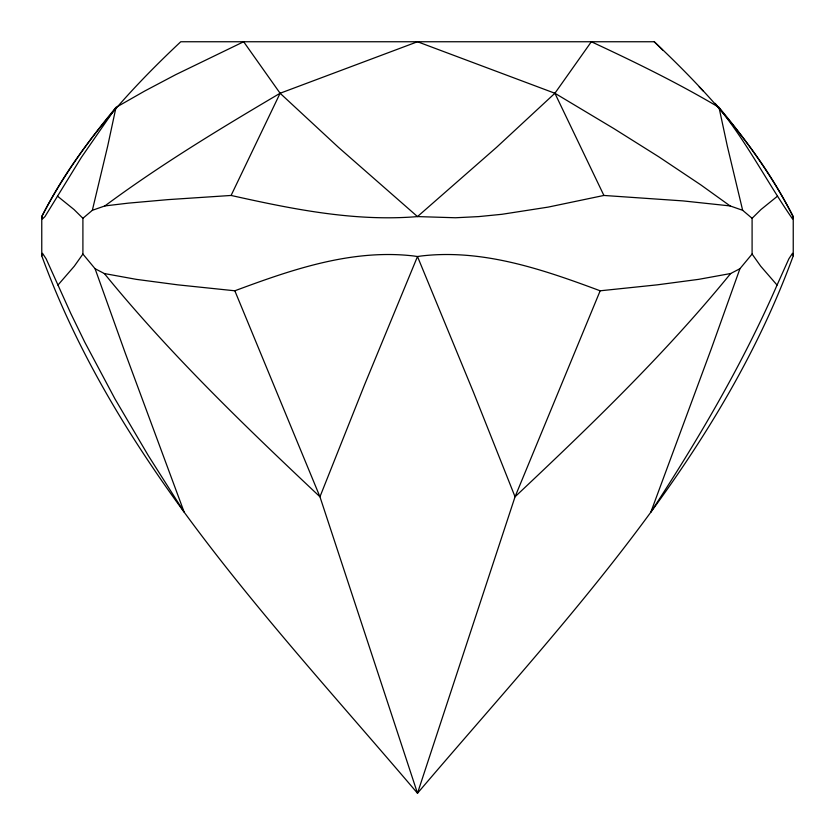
<?xml version="1.0" encoding="UTF-8"?>
<svg xmlns="http://www.w3.org/2000/svg" width="835" height="835" viewBox="0 0 835 835"><rect width="100%" height="100%" fill="white"/><g stroke="black" fill="none" stroke-linecap="round" stroke-linejoin="round"><path stroke-width="1.25" d="M41.76 217.037L41.76 255.834C117.871 464.218 276.479 627.262 417.5 793.25C558.531 627.262 717.119 464.218 793.24 255.834L793.24 217.037C759.725 149.642 708.685 93.029 654.243 41.75L180.757 41.75C126.273 92.894 75.766 149.486 41.75 216.589L42.418 218.989L44.965 216.589L81.371 157.398L115.992 107.412L144.716 91.036L175.778 74.628L243.653 41.75L280.101 93.259L338.478 147.367L417.49 216.589L455.513 217.758L478.695 216.599L501.95 214.292L548.146 207.111L603.903 195.453L683.103 200.911L730.103 205.921L742.659 210.305L752.095 218.3L752.095 254.059L760.716 266.219L777.061 285.079C742.336 364.571 698.258 439.607 650.841 512.126L711.368 348.602L739.935 268.703L752.095 254.059M41.76 255.834L42.47 253.276L46.123 258.798L70.871 313.626L84.732 342.11L115 398.953L148.306 455.607L184.159 512.126L125.166 352.819L95.065 268.703L82.905 254.059L82.905 218.3L74.002 209.512L57.469 196.141M793.24 217.037L792.582 218.989C766.363 181.289 745.164 138.704 715.084 103.321M82.905 218.3L92.341 210.305L107.684 146.104L115.992 107.412C87.811 141.282 61.988 177.396 41.75 216.62M739.935 268.703L730.656 273.525L698.686 279.349L657.354 284.829L600.167 290.799L515.049 496.783L417.5 793.25L319.951 496.783L234.833 290.789L177.646 284.829L136.324 279.36L104.354 273.546L95.065 268.703M777.061 285.079L788.877 258.798L792.53 253.276L793.24 255.834M92.341 210.305L104.897 205.921L128.172 203.155L167.835 199.638L231.097 195.453L280.101 93.259L417.5 41.75L554.899 93.259L613.861 128.58L658.721 156.761L700.795 184.869L730.103 205.921M82.905 254.059L74.284 266.219L57.939 285.079M231.097 195.453C292.135 209.053 354.635 221.849 417.49 216.589L496.522 147.367L554.899 93.259L591.337 41.75C634.736 61.936 677.822 82.968 719.008 107.412C747.2 141.272 772.98 177.385 793.25 216.589M730.656 273.525C665.224 353.873 590.376 425.86 515.049 496.783L473.403 392.074L417.49 256.533L413.69 255.98C352.036 248.736 291.759 269.59 234.833 290.789M752.095 218.3L760.998 209.512L777.531 196.141M104.897 205.921C160.748 164.558 220.315 128.569 280.101 93.259M600.167 290.799C543.241 269.59 482.964 248.736 421.31 255.98L417.49 256.533L364.634 384.57L319.951 496.783C244.634 425.86 169.766 353.894 104.354 273.546M654.243 41.75L662.572 49.985M699.239 86.934L703.227 91.036M554.899 93.259L603.903 195.453M742.659 210.305L727.316 146.104L719.008 107.412"/></g></svg>
